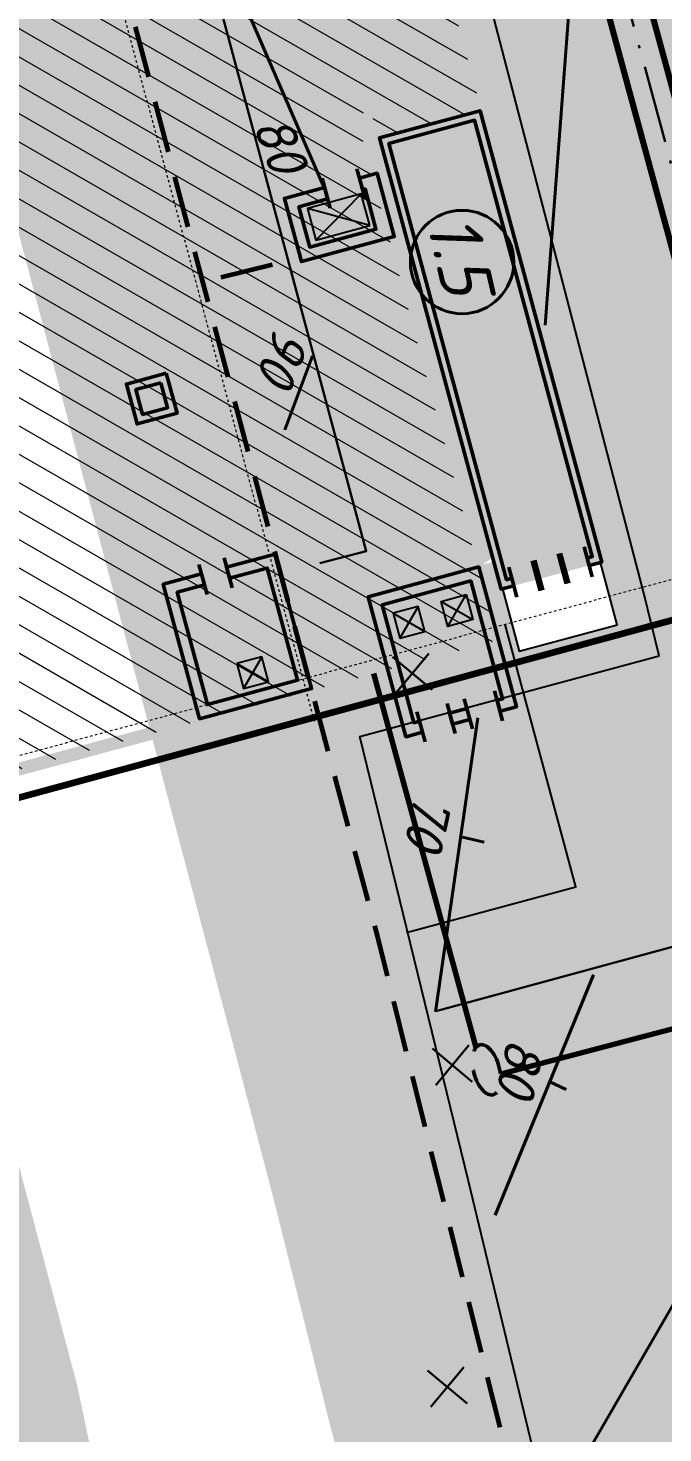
# Model space of a CAD drawing. Extents: x 9060 to 19887, y -4671 to 10703.
# Drawn here: x 10343.7 to 10368.3, y 10105.3 to 10159.7 of the extents above; entities that cross this region are included whole.
import ezdxf
from ezdxf.enums import TextEntityAlignment as Align

# ---------------------------------------------------------------- set-up
doc = ezdxf.new("R2010")
doc.units = 0
for name, pattern in [('20-10', [6, 4, -2]), ('ACAD_ISO10W100', [18.5, 12, -3, 0.5, -3]), ('ADSK_Линия сетки', [21, 12, -3, 3, -3]), ('Cплошная', [0]), ('DASHED', [0.75, 0.5, -0.25]), ('JIS_09_08', [10.750000000000004, 8, -0.55, 0.55, -0.55, 0.55, -0.55]), ('осевая', [50.800000000000004, 31.75, -6.35, 6.35, -6.35]), ('Сверху', [3.96875, 2.38125, -1.5875])]:
    doc.linetypes.add(name, pattern=pattern)
doc.layers.add('-БОРТ', color=7, linetype='Continuous', true_color=0x005e83)
for name, color, linetype, lineweight, true_color in [('-ГЕНПЛАН', 12, 'Continuous', 40, 0xbd0000), ('МГТ_ГП_ЗДАНИЯ', 12, 'Continuous', 50, 0xbd0000), ('МГТ_ГП_ОСИ', 12, 'осевая', 20, 0xbd0000)]:
    doc.layers.add(name, color=color, linetype=linetype, lineweight=lineweight, true_color=true_color)
doc.layers.add('-ОЗЕЛЕНЕНИЕ', color=22, linetype='Continuous')
doc.layers.add('СС-изменения_Зырянов', color=7, linetype='Continuous')
for name, color, linetype, lineweight in [('-ОРГ.РЕЛЬЕФА', 174, 'Continuous', 40), ('-СЕТИ', 250, 'Continuous', 50), ('МГТ_АМ_ТС', 84, 'Continuous', 80), ('МГТ_НВК_В_демонтаж', 4, 'B1', 30), ('МГТ_НВК_К1', 24, 'Continuous', 100)]:
    doc.layers.add(name, color=color, linetype=linetype, lineweight=lineweight)
doc.styles.add('1409_тхт0', font='calibri.ttf', dxfattribs={"width": 0.8, "oblique": 7})
doc.styles.get("Standard").update_dxf_attribs({"font": 'arial.ttf'})
doc.styles.add('ГП', font='isocpeui.ttf')
doc.styles.add('СПДС_2.0 мм', font='isocpeur.ttf', dxfattribs={"oblique": 15, "height": 1.5})
doc.linetypes.add('B1', pattern='A,16.258147,-2.141853,["В1",1409_тхт0,S=3,R=0,X=0,Y=-1.5],-6.426757,15.173243', length=40)
doc.linetypes.add('кабель_связи_М', pattern='A,10,-1.5,[130,ltypeshp.shx,S=0.75,R=-45,X=0,Y=0],-1.5', length=13)
doc.linetypes.add('канализация_связевая_малая_сущ', pattern='A,5,-2,["/",Standard,S=2,R=0,X=-0.8,Y=-1],-2', length=9)

# ---------------------------------------------------------------- blocks, each defined once
blk = doc.blocks.new('нн')
at = {"layer": '-ГЕНПЛАН', "true_color": 0xffffff}
h = blk.add_hatch(color=7, dxfattribs=at)
h.dxf.hatch_style = 1
edge = h.paths.add_edge_path()
edge.add_arc((0, 0), 2, 0, 360)
at = {"layer": '-ГЕНПЛАН', "color": 7, "lineweight": 40}
blk.add_circle((0, 0), 2, dxfattribs=at)
at = {"layer": '-ГЕНПЛАН', "color": 7, "style": 'ГП'}
blk.add_attdef('НОМЕР', text='', height=2, dxfattribs=at).set_placement((0.01443516744328832, 0), align=Align.MIDDLE_CENTER)
blk = doc.blocks.new('демонтаж В')
at = {"layer": 'МГТ_НВК_В_демонтаж'}
for p, q in [((9308.917874089326, 14043.6370990376), (9310.203449308694, 14045.16918792384)), ((9310.326706142128, 14043.76035587103), (9308.794617255895, 14045.0459310904))]:
    blk.add_line(p, q, dxfattribs=at)
blk = doc.blocks.new('НВК_переустройства_М.Пасс.(корр. 08.2017)')
at = {"layer": 'МГТ_НВК_В_демонтаж', "color": 3, "rotation": 270.2142131210338}
for p in [(-3720.504906957352, 19391.67075166429), (-3718.961039863139, 19376.50393091667), (-3719.153165872327, 19364.05000319744)]:
    blk.add_blockref('демонтаж В', p, dxfattribs=at)
blk = doc.blocks.new('Вестибюль_30.10.19')
at = {"layer": 'МГТ_ГП_ЗДАНИЯ', "linetype": 'Continuous', "lineweight": 15, "ltscale": 0.4, "true_color": 0xd2515b}
h = blk.add_hatch(dxfattribs=at)
h.set_pattern_fill('ANSI31', color=13, scale=300)
h.set_pattern_definition([(44.99999999999999, (-9.313225746154785e-10, 0), (-673.5192090801867, 673.5192090801867), [])])
h.paths.add_polyline_path([(71300, 53290.00000000186), (71300.00000000093, 49160), (65576.73136002477, 49160), (65576.73136002477, 48555.29322081245), (70659.99999998417, 48555.29322081059), (70451.73136002384, 45095.29322081059), (70451.73136002477, 43025.29322081245), (65576.73136002291, 43025.29322081245), (65576.7313600257, 41349.99999999814), (76771.73136002943, 41350), (76771.73136003036, 46269.99999999814), (84661.73136003036, 46270), (84661.73136003036, 49110), (110551.7110211113, 49110), (110551.7110211113, 53289.99992499128), (119299.9999999953, 53289.99992499128), (119299.9999999953, 49160), (118201.7110211113, 49160.00000000186), (118201.7110211132, 48555.29322081059), (139251.731360021, 48555.29322081245), (139251.7313600173, -500.0000000037253), (-498.2686399752274, -500.0000000018626), (-498.2686399752274, 41299.99999999814), (23626.73136004154, 41299.99999999814), (23626.7313600434, 43080.00000000186), (18751.73136006575, 43080.00000000186), (18751.73136006389, 48610.00000000186), (23626.7313600434, 48610.00000000186), (23626.73136004154, 66744.7217433285), (30681.73136002477, 69246.78663805872), (30681.73136002477, 48610.00000000186), (39681.73136002291, 48610.00000000373), (39681.73136002477, 41300), (58101.73136002384, 41299.99999999814), (58101.73136002477, 49160), (53900.00000000186, 49160), (53900.00000000093, 53290.00000000186)])
at = {"layer": 'МГТ_ГП_ЗДАНИЯ', "lineweight": 30, "true_color": 0xd14d58, "transparency": 33554610}
h = blk.add_hatch(color=13, dxfattribs=at)
h.dxf.hatch_style = 1
h.set_gradient(color1=(210, 81, 91), color2=(255, 240, 240), tint=1, name='HEMISPHERICAL')
h.paths.add_polyline_path([(119299.9999999944, 53240), (137389.9999999935, 53240.00000000186), (137389.9999999963, 49210), (119299.9999999944, 49210)])
at = {"layer": 'МГТ_ГП_ЗДАНИЯ'}
h = blk.add_hatch(color=256, dxfattribs=at)
h.dxf.hatch_style = 1
h.paths.add_polyline_path([(137389.9999999972, 52735), (137389.9999999953, 53240.00000000186), (119299.9999999944, 53240), (119299.9999999944, 49210), (137389.9999999963, 49210), (137389.9999999963, 49715), (137089.9999999944, 49714.99999999814), (137089.9999999953, 49510), (119599.9999999991, 49510), (119599.9999999953, 52940.00000000186), (137089.9999999953, 52940.00000000186), (137089.9999999953, 52735)])
at = {"layer": 'МГТ_ГП_ЗДАНИЯ', "lineweight": 30, "true_color": 0xd14d58, "transparency": 33554610}
h = blk.add_hatch(color=13, dxfattribs=at)
h.dxf.hatch_style = 1
h.set_gradient(color1=(210, 81, 91), color2=(255, 240, 240), tint=1, name='HEMISPHERICAL')
h.paths.add_polyline_path([(123134.9999999814, 45045.29322081245), (120599.9999999693, 45045.29322081432), (120599.9999999693, 48765.29322081432), (123134.9999999795, 48765.29322081432)])
at = {"layer": 'МГТ_ГП_ЗДАНИЯ'}
h = blk.add_hatch(color=256, dxfattribs=at)
h.dxf.hatch_style = 1
h.paths.add_polyline_path([(120599.9999999693, 48055.29322081245), (120599.9999999693, 48765.29322081432), (123134.9999999795, 48765.29322081432), (123134.9999999814, 45045.29322081245), (120599.9999999693, 45045.29322081432), (120599.9999999693, 46655.29322081432), (121059.9999999702, 46655.29322081432), (121059.9999999693, 45505.29322081245), (122674.9999999823, 45505.29322081432), (122674.9999999804, 48155.29322081432), (121059.9999999693, 48155.29322081432), (121059.9999999683, 48055.29322081432)])
at = {"layer": 'МГТ_ГП_ЗДАНИЯ', "lineweight": 30, "true_color": 0xd14d58, "transparency": 33554610}
h = blk.add_hatch(color=13, dxfattribs=at)
h.dxf.hatch_style = 1
h.set_gradient(color1=(210, 81, 91), color2=(255, 240, 240), tint=1, name='HEMISPHERICAL')
h.paths.add_polyline_path([(141939.9999999786, 44165.29322081245), (136330.000000013, 44165.29322081432), (136330.000000014, 48595.29322081245), (141939.9999999786, 48595.29322081245)])
at = {"layer": 'МГТ_ГП_ЗДАНИЯ'}
h = blk.add_hatch(color=256, dxfattribs=at)
h.dxf.hatch_style = 1
h.paths.add_polyline_path([(141499.9999999786, 47935.29322081245), (141939.9999999804, 47935.29322081245), (141939.9999999804, 48595.29322081245), (136330.000000014, 48595.29322081245), (136330.000000013, 44165.29322081432), (141939.9999999786, 44165.29322081245), (141939.9999999786, 44825.29322081245), (141499.9999999786, 44825.29322081432), (141499.9999999786, 44605.29322081432), (136770.0000000121, 44605.29322081245), (136770.0000000149, 48155.29322081245), (141499.9999999786, 48155.29322081059)])
at = {"layer": 'МГТ_ГП_ЗДАНИЯ', "lineweight": 30, "true_color": 0xd14d58, "transparency": 33554610}
h = blk.add_hatch(color=13, dxfattribs=at)
h.dxf.hatch_style = 1
h.set_gradient(color1=(210, 81, 91), color2=(255, 240, 240), tint=1, name='HEMISPHERICAL')
h.paths.add_polyline_path([(139189.9999999786, 36630), (133800.0117187286, 36630), (133800.0117187304, 41120), (139189.9999999786, 41120)])
at = {"layer": 'МГТ_ГП_ЗДАНИЯ'}
h = blk.add_hatch(color=256, dxfattribs=at)
h.dxf.hatch_style = 1
h.paths.add_polyline_path([(133800.0117187304, 41120), (139189.9999999786, 41120), (139189.9999999786, 36630), (133800.0117187286, 36630), (133800.0117187295, 38162.5154159572), (134240.0117187286, 38162.51541595533), (134240.0117187304, 37070), (138738.6869634902, 37070), (138738.6869634911, 40680), (134240.0117187286, 40680), (134240.0117187286, 39167.5154159572), (133800.0117187286, 39167.5154159572)])
at = {"layer": 'МГТ_ГП_ЗДАНИЯ', "lineweight": 25}
h = blk.add_hatch(color=256, dxfattribs=at)
h.dxf.hatch_style = 1
h.paths.add_polyline_path([(126246.7691220725, 38569.99999999814), (127246.7691220706, 38569.99999999814), (127246.7691220725, 37569.99999999814), (126246.7691220716, 37569.99999999627)], flags=16)
h.paths.add_polyline_path([(125946.7691220706, 38869.99999999814), (127546.7691220716, 38869.99999999814), (127546.7691220716, 37269.99999999814), (125946.7691220706, 37269.99999999814)])
for p, q in [((138977.0363718607, 54503.2531568259), (113650.0212246692, 54714.40487826988)), ((141469.4142803177, 54443.79614944384), (138977.0363718607, 54503.2531568259)), ((141469.4142803187, 42440.38211591542), (141469.4142803177, 54443.79614944384)), ((159178.1096920436, 42017.9317201674), (141469.4142803187, 42440.38211591542)), ((183824.6274984553, 41343.22071413696), (159178.1096920436, 42017.9317201674))]:
    blk.add_line(p, q, dxfattribs=at)
at = {"layer": 'МГТ_ГП_ЗДАНИЯ', "linetype": 'Сверху', "lineweight": 40, "const_width": 500.0000000000001}
blk.add_lwpolyline([(81942.07387554366, 49160), (65576.73136002477, 49160), (65576.73136002477, 48555.29322081245), (70451.73136002477, 48555.29322081245), (70451.73136002477, 43025.29322081245), (65576.73136002291, 43025.29322081245), (65576.7313600257, 41349.99999999814), (76771.73136002943, 41350), (76771.73136003036, 46269.99999999814), (84661.73136003036, 46270), (84661.73136003036, 49110), (110551.7110211113, 49110), (110551.7110211113, 53289.99992499128), (119299.9999999953, 53289.99992499128), (119299.9999999953, 49160), (118201.7110211113, 49160.00000000186), (118201.7110211132, 48555.29322081059), (139251.731360021, 48555.29322081245), (139251.7313600173, -500.0000000037253), (102771.7313600248, -500), (102771.7313600248, -12642.27345318906)], dxfattribs=at)
at = {"layer": 'МГТ_ГП_ЗДАНИЯ'}
for points in [[(137389.9999999972, 52735), (137389.9999999953, 53240.00000000186), (119299.9999999944, 53240), (119299.9999999944, 49210), (137389.9999999963, 49210), (137389.9999999963, 49715), (137089.9999999944, 49714.99999999814), (137089.9999999953, 49510), (119599.9999999991, 49510), (119599.9999999953, 52940.00000000186), (137089.9999999953, 52940.00000000186), (137089.9999999953, 52735)], [(120599.9999999693, 48055.29322081245), (120599.9999999693, 48765.29322081432), (123134.9999999795, 48765.29322081432), (123134.9999999814, 45045.29322081245), (120599.9999999693, 45045.29322081432), (120599.9999999693, 46655.29322081432), (121059.9999999702, 46655.29322081432), (121059.9999999693, 45505.29322081245), (122674.9999999823, 45505.29322081432), (122674.9999999804, 48155.29322081432), (121059.9999999693, 48155.29322081432), (121059.9999999683, 48055.29322081432)], [(141499.9999999786, 47935.29322081245), (141939.9999999804, 47935.29322081245), (141939.9999999804, 48595.29322081245), (136330.000000014, 48595.29322081245), (136330.000000013, 44165.29322081432), (141939.9999999786, 44165.29322081245), (141939.9999999786, 44825.29322081245), (141499.9999999786, 44825.29322081432), (141499.9999999786, 44605.29322081432), (136770.0000000121, 44605.29322081245), (136770.0000000149, 48155.29322081245), (141499.9999999786, 48155.29322081059)], [(141499.9999999795, 46725.29322081059), (141939.9999999795, 46725.29322081245), (141939.9999999804, 46035.29322081245), (141499.9999999786, 46035.29322081432)], [(133800.0117187304, 41120), (139189.9999999786, 41120), (139189.9999999786, 36630), (133800.0117187286, 36630), (133800.0117187295, 38162.5154159572), (134240.0117187286, 38162.51541595533), (134240.0117187304, 37070), (138738.6869634902, 37070), (138738.6869634911, 40680), (134240.0117187286, 40680), (134240.0117187286, 39167.5154159572), (133800.0117187286, 39167.5154159572), (133800.0117187304, 41120)], [(125946.7691220706, 38869.99999999814), (127546.7691220716, 38869.99999999814), (127546.7691220716, 37269.99999999814), (125946.7691220706, 37269.99999999814)], [(126246.7691220725, 38569.99999999814), (127246.7691220706, 38569.99999999814), (127246.7691220725, 37569.99999999814), (126246.7691220716, 37569.99999999627)]]:
    blk.add_lwpolyline(points, close=True, dxfattribs=at)
for points in [[(136639.9999999953, 52735), (137839.9999999972, 52734.99999999814)], [(136639.9999999953, 51794.99999999814), (137839.9999999963, 51795)], [(136639.9999999953, 51695), (137839.9999999953, 51695)], [(136639.9999999944, 50755), (137839.9999999953, 50755)], [(136639.9999999953, 50654.99999999814), (137839.9999999953, 50655)], [(136639.9999999953, 49715), (137839.9999999953, 49715)], [(120229.9999999693, 48055.29322081245), (121429.9999999702, 48055.29322081432)], [(141119.9999999786, 47935.29322081059), (142319.9999999795, 47935.29322081245)], [(120229.9999999693, 46655.29322081245), (121429.9999999674, 46655.29322081245)], [(141119.9999999804, 46725.29322081059), (142319.9999999804, 46725.29322081245)], [(141119.9999999795, 46035.29322081245), (142319.9999999804, 46035.29322081245)], [(141119.9999999795, 44825.29322081245), (142319.9999999795, 44825.29322081245)], [(133420.0117187276, 39167.51541595533), (134620.0117187286, 39167.51541595533)], [(133420.0117187286, 38162.51541595533), (134620.0117187286, 38162.51541595533)]]:
    blk.add_lwpolyline(points, dxfattribs=at)
at = {"layer": 'МГТ_ГП_ЗДАНИЯ', "lineweight": 25}
for points in [[(137389.9999999935, 49260.00000000186), (139889.9999999953, 49260.00000000186), (139889.9999999935, 53190), (137389.9999999963, 53190)], [(149264.9583750879, 42207.49609249085), (149264.9583750879, 49000.16858140938), (138749.9999999972, 49000.16858140938)], [(122480.9999999711, 45803.88751317188), (121209.9999999711, 47965.88751317188)], [(122480.9999999693, 47965.88751317188), (121209.9999999702, 45803.88751317188)], [(137239.9999999842, 46845.29322081245), (138239.999999986, 47845.29322081432)], [(138239.9999999842, 46845.29322081432), (137239.9999999842, 47845.29322081245)], [(137199.9999999832, 44930.29322081245), (138199.9999999832, 45930.29322081245)], [(137199.9999999832, 45930.29322081245), (138199.9999999832, 44930.29322081245)], [(137499.9999999823, 38580.00000000186), (138499.9999999842, 39580.00000000186)], [(137499.9999999851, 39580.00000000373), (138499.9999999823, 38580.00000000186)]]:
    blk.add_lwpolyline(points, dxfattribs=at)
for points in [[(122480.9999999693, 47965.88751317188), (121209.9999999711, 47965.88751317188), (121209.9999999702, 45803.88751317188), (122480.9999999711, 45803.88751317188)], [(137239.9999999842, 47845.29322081245), (138239.999999986, 47845.29322081432), (138239.9999999842, 46845.29322081432), (137239.9999999842, 46845.29322081245)], [(138199.9999999832, 45930.29322081245), (137199.9999999832, 45930.29322081245), (137199.9999999832, 44930.29322081245), (138199.9999999832, 44930.29322081245)], [(137499.9999999823, 38580.00000000186), (138499.9999999823, 38580.00000000186), (138499.9999999842, 39580.00000000186), (137499.9999999851, 39580.00000000373)]]:
    blk.add_lwpolyline(points, close=True, dxfattribs=at)
at = {"layer": 'МГТ_ГП_ОСИ', "linetype": 'ADSK_Линия сетки'}
for p, q in [((138749.9999999972, 56650.52182159945), (138749.9999999991, -6729.49689751491)), ((140452.7978340713, 40900), (-3464.328983959742, 40900))]:
    blk.add_line(p, q, dxfattribs=at)
blk = doc.blocks.new('ТС_13.11.19')
at = {"layer": 'МГТ_АМ_ТС'}
for p, q in [((10376.65855222756, 10127.89715343862), (10364.30963006171, 10173.39093017062)), ((10374.64620546912, 10129.05026250711), (10363.15652099322, 10171.3785834122))]:
    blk.add_line(p, q, dxfattribs=at)
at = {"layer": 'МГТ_АМ_ТС', "linetype": 'ACAD_ISO10W100', "lineweight": 30, "ltscale": 0.25}
blk.add_line((10375.65237884834, 10128.47370797286), (10363.73307552746, 10172.38475679141), dxfattribs=at)
blk = doc.blocks.new('НВК_14.11.19')
at = {"layer": 'МГТ_НВК_К1', "lineweight": 100}
blk.add_line((10377.73547787449, 10139.19427930893), (10337.74039134852, 10128.33793266116), dxfattribs=at)
blk = doc.blocks.new('Связь_панкр._14.11.19')
at = {"layer": 'СС-изменения_Зырянов', "color": 3, "linetype": '20-10', "lineweight": 60, "ltscale": 0.5, "flags": 128}
blk.add_lwpolyline([(10290.96472726139, 10323.44494216787), (10301.64656678168, 10303.68205302367), (10314.71361139595, 10274.33729979949), (10316.91675593064, 10269.14490056952), (10322.90147625243, 10250.85943479253), (10327.50641190819, 10235.71803919876), (10331.8076530352, 10220.06821239087), (10337.10986106637, 10200.46728546725), (10343.33532168316, 10176.97815505521), (10349.88162004859, 10152.04983340592), (10357.26296252451, 10124.42803361351), (10362.75665859085, 10102.4205022994), (10367.59677588473, 10080.39012400388), (10373.30473585796, 10053.73139584358), (10378.91537538631, 10027.52719772488), (10383.09796309309, 10006.69427782494), (10387.71386454361, 9978.855338380608), (10389.78061588145, 9961.403649540194), (10393.95241571558, 9921.391707343604)], dxfattribs=at)
at = {"layer": 'СС-изменения_Зырянов', "color": 3, "linetype": 'кабель_связи_М', "lineweight": 60, "ltscale": 0.1}
blk.add_lwpolyline([(10353.1695, 10150.489), (10351.18744258501, 10150)], dxfattribs=at)
at = {"layer": 'СС-изменения_Зырянов', "color": 3, "linetype": 'канализация_связевая_малая_сущ', "lineweight": 70, "elevation": 140.86}
for points in [[(10361.06849375427, 10120.2059734398), (10357.11390892439, 10134.67806239583)], [(10386.41112286518, 10125.58467120883), (10362.07489691585, 10119.17844133911)]]:
    blk.add_lwpolyline(points, dxfattribs=at)
at = {"layer": 'СС-изменения_Зырянов', "color": 3, "linetype": 'DASHED', "lineweight": 50, "ltscale": 3}
blk.add_ellipse((10361.47077392214, 10119.33629802694, 140.86), major_axis=(-0.2571020575987452, 0.9663842568951883), ratio=0.5000000000010504, dxfattribs=at)

msp = doc.modelspace()

# ---------------------------------------------------------------- hatches: boundary and pattern name
at = {"layer": '-ГЕНПЛАН', "linetype": 'Cплошная', "lineweight": 30, "ltscale": 0.3, "true_color": 0xcfcfcf, "transparency": 33554610}
h = msp.add_hatch(color=254, dxfattribs=at)
h.dxf.hatch_style = 1
edge = h.paths.add_edge_path(flags=16)
edge.add_line((10399.13492865874, 10007.22337812239), (10406.17084920176, 9961.792778103907))
edge.add_arc((10412.10016241337, 9962.711061741245), 5.99999999999708, 188.8035620057321, 278.8035620057692)
edge.add_line((10413.01844605072, 9956.781748529638), (10428.82994794835, 9959.230504895882))
edge.add_arc((10427.91166431101, 9965.159818107491), 5.99999999999708, 278.8035620057322, 368.8035620057692)
edge.add_line((10433.84097752262, 9966.078101744833), (10426.79533134407, 10011.5714997235))
edge.add_arc((10420.86601813246, 10010.65321608616), 6.00000000000151, 8.80356200577834, 99.03112034802939)
edge.add_line((10419.92419268826, 10016.57883544895), (10404.12241642615, 10014.06728112252))
edge.add_arc((10405.06424187035, 10008.14166175974), 5.999999999994497, 99.03112034805744, 188.8035620058061)
h.paths.add_polyline_path([(10361.71321036857, 10139.14975354178), (10361.17122910026, 10138.79869865776), (10362.63231206493, 10133.382303494), (10358.35519431527, 10132.22854279284), (10356.8941113506, 10137.64493795659), (10361.75265292202, 10139.00353566029), (10357.38977146793, 10155.17721681285), (10361.22030654189, 10156.4506615081), (10366.53454513093, 10136.55821399105), (10362.74017204828, 10135.53467458799)], flags=16)
h.paths.add_polyline_path([(10354.03330051336, 10182.90170202348), (10350.2389274306, 10181.87816262039), (10344.87641437497, 10201.75758800765), (10348.67078745762, 10202.78112741071)], flags=16)
h.paths.add_polyline_path([(10344.24080801925, 10219.70836482106), (10340.41860472458, 10218.67087744713), (10334.73347746598, 10239.35857012063), (10338.52785054864, 10240.38210952369)], flags=16)
h.paths.add_polyline_path([(10390.42362672883, 10007.86235505231), (10388.01237268945, 10007.48891970645), (10386.61505108793, 10016.51135797677), (10389.02630512732, 10016.88479332263)], flags=16)
h.paths.add_polyline_path([(10393.18302638265, 9973.781306467277), (10396.14768298847, 9974.240448285935), (10398.44339208174, 9959.417165256895), (10395.47873547594, 9958.958023438234)], flags=16)
h.paths.add_polyline_path([(10436.00570645321, 9947.855835116672), (10436.69306868634, 9943.432591209432), (10432.24416625863, 9942.74124289429), (10431.55908171291, 9947.164800804649)], flags=16)
h.paths.add_polyline_path([(10427.10410941455, 9950.214662459459), (10426.72019378354, 9952.685197490197), (10438.76759834312, 9954.557337276094), (10439.15146246383, 9952.087133719178)], flags=16)
edge = h.paths.add_edge_path()
edge.add_line((10402.95396204328, 10034.12640140517), (10401.69832326255, 10033.93304032377))
edge.add_arc((10400.75649781834, 10039.85865968656), 6.000000000000457, 186.3840555007018, 279.03112034808356, ccw=False)
edge.add_line((10394.79370441413, 10039.19150541753), (10393.29140625224, 10052.61852520393))
edge.add_arc((10397.7635013054, 10053.11889090571), 4.500000000000771, 96.1368837495371, 186.3840555007715, ccw=False)
edge.add_line((10397.28243264284, 10057.59310289688), (10398.08459357858, 10057.67935148976))
edge.add_line((10398.08459357858, 10057.67935148976), (10393.91533183684, 10096.45585541335))
edge.add_line((10393.91533183684, 10096.45585541335), (10392.89812283656, 10096.3464847858))
edge.add_arc((10392.41705417405, 10100.82069677697), 4.499999999997378, 195.1865543605927, 276.13688374888983, ccw=False)
edge.add_line((10388.074203192, 10099.64186458041), (10373.6764798546, 10152.68348247767))
edge.add_line((10373.6764798546, 10152.68348247767), (10361.6552801716, 10196.96992036129))
edge.add_arc((10366.4806701517, 10198.27973391303), 5.000000000033511, 124.20029584789731, 195.1865543603482, ccw=False)
edge.add_line((10363.67023190923, 10202.41512227273), (10365.38275286556, 10203.57896323954))
edge.add_line((10365.38275286556, 10203.57896323954), (10372.25283800613, 10193.47005221941))
edge.add_line((10372.25283800613, 10193.47005221941), (10383.62310014236, 10201.1973602144))
edge.add_line((10383.62310014236, 10201.1973602144), (10362.03893444044, 10232.95714281681))
edge.add_line((10362.03893444044, 10232.95714281681), (10356.09380688483, 10228.91679342633))
edge.add_line((10356.09380688483, 10228.91679342633), (10361.31358801113, 10209.56649099182))
edge.add_line((10361.31358801113, 10209.56649099182), (10362.85335845874, 10207.30081274651))
edge.add_line((10362.85335845874, 10207.30081274651), (10361.7940044947, 10206.58086853962))
edge.add_arc((10360.66982919772, 10208.23502388346), 1.999999999977775, 195.1865543597236, 304.2002958484672, ccw=False)
edge.add_line((10358.7396732057, 10207.7110984628), (10344.58980505135, 10259.83961089141))
edge.add_line((10344.58980505135, 10259.83961089141), (10337.62101921947, 10270.09375395534))
edge.add_line((10337.62101921947, 10270.09375395534), (10322.8180013925, 10266.07566728975))
edge.add_line((10322.8180013925, 10266.07566728975), (10356.81482045663, 10139.42159702491))
edge.add_line((10356.81482045663, 10139.42159702491), (10355.07879600286, 10139.03372177489))
edge.add_line((10355.07879600286, 10139.03372177489), (10359.5592480321, 10121.61907884348))
edge.add_line((10359.5592480321, 10121.61907884348), (10370.42790350596, 10124.56928852342))
edge.add_arc((10371.99967976803, 10118.77882054734), 5.999999999997199, 15.186554360554624, 105.1865543603733, ccw=False)
edge.add_line((10377.7901477441, 10120.35059680943), (10382.96126211424, 10101.30006596539))
edge.add_arc((10354.00892223414, 10093.44118465498), 29.99999999973456, 6.136883748849925, 15.186554360633181, ccw=False)
edge.add_line((10383.83700217503, 10096.64830907166), (10392.21345019615, 10021.78252265769))
edge.add_arc((10388.73515404368, 10021.3933493341), 3.500000000016391, -81.1964379937665, 6.38405550055279, ccw=False)
edge.add_line((10389.27081949883, 10017.93458329398), (10385.47520347345, 10017.34674926238))
edge.add_line((10385.47520347345, 10017.34674926238), (10387.31446587371, 10005.35699043267))
edge.add_line((10387.31446587371, 10005.35699043267), (10391.23458179957, 10005.96410599273))
edge.add_arc((10391.7702472547, 10002.50533995263), 3.500000000003136, 8.803562005785523, 98.80356200590307, ccw=False)
edge.add_line((10395.22901329481, 10003.04100540774), (10398.91860610582, 9979.217482358614))
edge.add_arc((10395.45984006571, 9978.681816903501), 3.500000000001187, -81.27865517673882, 8.803562005697188, ccw=False)
edge.add_line((10395.99054177826, 9975.222285765858), (10392.07896662672, 9974.62223924247))
edge.add_line((10392.07896662672, 9974.62223924247), (10395.17617833196, 9954.018483727219))
edge.add_line((10395.17617833196, 9954.018483727219), (10392.37108927219, 9953.58405442773))
edge.add_line((10392.37108927219, 9953.58405442773), (10394.83326847785, 9931.250773860751))
edge.add_line((10394.83326847785, 9931.250773860751), (10427.13207177077, 9936.090797541212))
edge.add_line((10427.13207177077, 9936.090797541212), (10420.10905065821, 9936.567464717458))
edge.add_line((10420.10905065821, 9936.567464717458), (10417.36932005805, 9936.143157602766))
edge.add_line((10417.36932005805, 9936.143157602766), (10417.55297678553, 9934.957294960444))
edge.add_line((10417.55297678553, 9934.957294960444), (10414.94368784703, 9934.553189585691))
edge.add_line((10414.94368784703, 9934.553189585691), (10414.76003111955, 9935.739052228011))
edge.add_line((10414.76003111955, 9935.739052228011), (10412.40094348312, 9935.373695988872))
edge.add_line((10412.40094348312, 9935.373695988872), (10410.87047075416, 9945.25588467488))
edge.add_line((10410.87047075416, 9945.25588467488), (10413.19616814614, 9945.616069705478))
edge.add_line((10413.19616814614, 9945.616069705478), (10413.01251141866, 9946.8019323478))
edge.add_line((10413.01251141866, 9946.8019323478), (10415.51299561624, 9947.1891869323))
edge.add_line((10415.51299561624, 9947.1891869323), (10415.69665234371, 9946.003324289983))
edge.add_line((10415.69665234371, 9946.003324289983), (10418.57857792924, 9946.449653403472))
edge.add_line((10418.57857792924, 9946.449653403472), (10419.95217350116, 9937.580412963525))
edge.add_line((10419.95217350116, 9937.580412963525), (10427.09243045772, 9937.095788744598))
edge.add_line((10427.09243045772, 9937.095788744598), (10442.43275526432, 9939.361184188003))
edge.add_line((10442.43275526432, 9939.361184188003), (10427.84626308294, 10038.08902698589))
edge.add_line((10427.84626308294, 10038.08902698589), (10406.41157774378, 10034.67122069108))
edge.add_line((10406.41157774378, 10034.67122069108), (10406.00082920153, 10037.32894953624))
edge.add_line((10406.00082920153, 10037.32894953624), (10402.54157646325, 10036.79472262521))
edge.add_line((10402.54157646325, 10036.79472262521), (10402.95396204328, 10034.12640140517))
h.paths.add_polyline_path([(10401.98057817982, 9943.879090668941), (10396.05126496822, 9942.960807031557), (10397.42869042426, 9934.066837214146), (10403.35800363589, 9934.985120851534)], flags=16)
at = {"layer": '-ОЗЕЛЕНЕНИЕ', "lineweight": 30, "true_color": 0xa5bc8f, "transparency": 33554610}
h = msp.add_hatch(color=253, dxfattribs=at)
h.dxf.hatch_style = 1
h.set_gradient(color1=(165, 188, 143), color2=(165, 188, 143), tint=1, name='HEMISPHERICAL')
h.paths.add_polyline_path([(10301.5494019102, 10322.24463012557), (10298.84696190766, 10320.66300019055), (10295.85330939455, 10318.91093523245), (10295.14325903644, 10318.49537118636), (10298.58850516311, 10312.47333416061), (10300.80253401393, 10308.4376930641), (10303.24881865908, 10303.81302789908), (10305.83932944058, 10298.57357767869), (10308.06066501755, 10294.14271244011), (10310.91887281816, 10287.98335727508), (10312.25931808605, 10284.97242882716), (10313.41641981593, 10282.2797037411), (10314.32128201911, 10280.17126588042), (10315.1555789868, 10278.16558613747), (10316.39926774914, 10275.1026874155), (10320.59100670002, 10264.01544720825), (10322.31368163719, 10259.02914814069), (10324.82172378155, 10251.40179871514), (10326.35747454563, 10246.16714984821), (10328.48812255722, 10239.00357743485), (10338.93665448183, 10199.75466675057), (10355.01664036819, 10138.93349540867), (10356.81482045663, 10139.42159702491), (10322.8180013925, 10266.07566728975), (10337.62101921947, 10270.09375395534)])
h = msp.add_hatch(color=253, dxfattribs=at)
h.dxf.hatch_style = 1
h.set_gradient(color1=(165, 188, 143), color2=(165, 188, 143), tint=1, name='HEMISPHERICAL')
edge = h.paths.add_edge_path()
edge.add_line((10392.37108927219, 9953.58405442773), (10395.25732529135, 9954.031051105998))
edge.add_line((10395.25732529135, 9954.031051105998), (10392.07896662672, 9974.62223924247))
edge.add_line((10392.07896662672, 9974.62223924247), (10395.99054177826, 9975.222285765858))
edge.add_arc((10395.45984006572, 9978.681816903498), 3.499999999999581, 278.721344823182, 368.8035620057652)
edge.add_line((10398.91860610582, 9979.217482358614), (10395.22901329481, 10003.04100540774))
edge.add_arc((10391.7702472547, 10002.50533995263), 3.499999999997592, 8.803562005706326, 98.80356200597573)
edge.add_line((10391.23458179957, 10005.96410599273), (10387.31446587371, 10005.35699043267))
edge.add_line((10387.31446587371, 10005.35699043267), (10385.47520347345, 10017.34674926238))
edge.add_line((10385.47520347345, 10017.34674926238), (10389.27081949883, 10017.93458329398))
edge.add_arc((10388.73515404369, 10021.39334933409), 3.500000000004528, 278.8035620060504, 366.3840555007239)
edge.add_line((10392.21345019615, 10021.78252265769), (10383.83700217503, 10096.64830907166))
edge.add_arc((10354.00892223373, 10093.4411846549), 30.00000000015264, 6.136883748900343, 15.18655436057842)
edge.add_line((10382.96126211424, 10101.3000659654), (10377.7901477441, 10120.35059680943))
edge.add_arc((10371.99967976803, 10118.77882054734), 5.999999999997651, 15.18655436058809, 105.186554360352)
edge.add_line((10370.42790350596, 10124.56928852342), (10359.5592480321, 10121.61907884348))
edge.add_line((10359.5592480321, 10121.61907884348), (10361.48238341997, 10114.36111863984))
edge.add_line((10361.48238341997, 10114.36111863984), (10365.23218573569, 10099.26525120368))
edge.add_line((10365.23218573569, 10099.26525120368), (10376.41908147269, 10051.94496281017))
edge.add_line((10376.41908147269, 10051.94496281017), (10382.54854708779, 10019.21499941892))
edge.add_line((10382.54854708779, 10019.21499941892), (10386.46154378291, 9996.06180835597))
edge.add_line((10386.46154378291, 9996.06180835597), (10390.32275995846, 9969.60176331721))
edge.add_line((10390.32275995846, 9969.60176331721), (10392.37108927219, 9953.58405442773))
at = {"layer": 'МГТ_ГП_ЗДАНИЯ', "lineweight": 30, "true_color": 0xf6dfe2, "transparency": 33554610}
h = msp.add_hatch(color=254, dxfattribs=at)
h.dxf.hatch_style = 1
h.paths.add_polyline_path([(10291.90834725219, 10323.99266162731), (10287.80998140699, 10322.18408028), (10296.32315056621, 10304.95463927573), (10303.29970376465, 10289.09093568263), (10309.15069223942, 10273.90486482043), (10315.27435248495, 10256.20568886873), (10321.93265312132, 10232.9405036501), (10325.46276854758, 10219.40226512785), (10351.78944494803, 10119.84110538501), (10353.24688656053, 10114.27664144853), (10355.39620119861, 10105.66381626525), (10359.46570482906, 10090.26810495374), (10371.31271666309, 10034.79292461435), (10381.092, 9986.825499999999), (10387.14361129827, 9948.980234635983), (10390.07826983306, 9917.465105038342), (10396.09969731886, 9917.909673900509), (10391.58165290797, 9959.999637121191), (10387.8141576757, 9987.289517619798), (10385.42605471212, 10002.4921216416), (10376.52220724832, 10049.02088126559), (10366.81612001809, 10091.20059254113), (10363.27690380225, 10106.94623148453), (10344.78569781555, 10177.3607932396), (10335.43673135002, 10212.63514578055), (10327.10428265015, 10242.5280704997), (10318.30148591604, 10269.06644955299), (10311.51979140037, 10287.06287907643), (10303.1074349563, 10304.4297313609)])
h = msp.add_hatch(color=254, dxfattribs=at)
h.dxf.hatch_style = 1
h.paths.add_polyline_path([(10379.32087208349, 9914.852113419971), (10363.04394254124, 9991.648443682509), (10339.05241493446, 10101.22979397458), (10290.48770532911, 10282.51184293888), (10278.42239876369, 10318.54140526142), (10280.28677185524, 10319.19959229039), (10296.62609594459, 10277.92628025918), (10311.81037724289, 10234.50278411367), (10345.62711904617, 10107.12701212909), (10365.114, 10015.081), (10382.27427263967, 9915.558710405294)])

# ---------------------------------------------------------------- linework, layer by layer
at = {"layer": '-ГЕНПЛАН', "color": 17, "lineweight": 30}
msp.add_lwpolyline([(10337.62101921947, 10270.09375395534), (10322.8180013925, 10266.07566728975), (10356.8168799236, 10139.41392454609), (10355.01602656302, 10138.93836722179)], dxfattribs=at)
msp.add_lwpolyline([(10395.18961653667, 9954.02056492669), (10392.07896662672, 9974.62223924247), (10395.99054177826, 9975.222285765858, 0.4146339150639137), (10398.91860610582, 9979.217482358614), (10395.22901329481, 10003.04100540774, 0.4142135623741284), (10391.23458179957, 10005.96410599273), (10387.31446587371, 10005.35699043267), (10385.47520347346, 10017.34674926237), (10389.27081949883, 10017.93458329398, 0.4018985582492658), (10392.21345019615, 10021.78252265769), (10383.83700217503, 10096.64830907166, 0.0395071723556224), (10382.96126211424, 10101.3000659654), (10377.7901477441, 10120.35059680943, 0.4142135623720724), (10370.42790350596, 10124.56928852342), (10359.5592480321, 10121.61907884348)], format="xyb", dxfattribs=at)
at = {"layer": '-ОРГ.РЕЛЬЕФА'}
for p, q in [((10363.74392990288, 10148.15733420253), (10366.17763083323, 10180.55976755524)), ((10361.1316761768, 10132.95394211185), (10359.49817776626, 10121.57691980468)), ((10360.5398160919, 10128.33953411153), (10361.38500012641, 10128.14318682182))]:
    msp.add_line(p, q, dxfattribs=at)

# ---------------------------------------------------------------- texts
at = {"layer": '-ОРГ.РЕЛЬЕФА', "insert": (10360.51883534797, 10131.37814258507), "char_height": 1.5, "width": 5.433656433830038, "attachment_point": 1, "rotation": 257.9459843039044, "style": 'СПДС_2.0 мм'}
msp.add_mtext('\\pi1.61587;70', dxfattribs=at)

# ---------------------------------------------------------------- next in the draw order: block references
at = {"layer": '-СЕТИ'}
msp.add_blockref('НВК_переустройства_М.Пасс.(корр. 08.2017)', (0, 0), dxfattribs=at)

# ---------------------------------------------------------------- next in the draw order: linework, layer by layer
at = {"layer": '-БОРТ', "lineweight": 30, "const_width": 0.5}
msp.add_lwpolyline([(10337.62101921947, 10270.09375395534), (10322.81800139251, 10266.07566728975), (10356.8168799236, 10139.41392454609), (10355.01602656302, 10138.93836722179)], dxfattribs=at)
msp.add_lwpolyline([(10392.37108927219, 9953.584054427727), (10395.15652798606, 9954.015440442023), (10392.07896662672, 9974.62223924247), (10395.99054177826, 9975.222285765858, 0.4146339150634321), (10398.91860610582, 9979.217482358614), (10395.22901329481, 10003.04100540774, 0.4142135623741841), (10391.23458179957, 10005.96410599273), (10387.31446587371, 10005.35699043267), (10385.47520347346, 10017.34674926237), (10389.27081949883, 10017.93458329398, 0.4018985582485455), (10392.21345019615, 10021.78252265769), (10383.83700217503, 10096.64830907166, 0.0395071723556224), (10382.96126211424, 10101.3000659654), (10377.7901477441, 10120.35059680943, 0.4142135623720724), (10370.42790350596, 10124.56928852342), (10359.5592480321, 10121.61907884348)], format="xyb", dxfattribs=at)
at = {"layer": '-ГЕНПЛАН', "color": 204, "linetype": 'JIS_09_08', "lineweight": 0, "const_width": 0.7}
msp.add_lwpolyline([(10339.39917947542, 10198.00520552053), (10355.42887653928, 10136.83154025027), (10359.59190564797, 10121.62794579025), (10364.38555663333, 10102.7197977635), (10369.37087302041, 10082.42084917958), (10376.80660679521, 10049.05835544417), (10382.67163988234, 10018.58000281534)], dxfattribs=at)
at = {"layer": '-ОРГ.РЕЛЬЕФА'}
msp.add_lwpolyline([(10357.91915774376, 10202.14489180564), (10349.7485285586, 10166.05136327318), (10355.18624578464, 10153.46656937498)], dxfattribs=at)

# ---------------------------------------------------------------- next in the draw order: block references
at = {"layer": '-СЕТИ', "color": 116, "true_color": 0x136734}
msp.add_blockref('НВК_14.11.19', (0, 0), dxfattribs=at)
at = {"layer": '-СЕТИ'}
msp.add_blockref('ТС_13.11.19', (0, 0), dxfattribs=at)

# ---------------------------------------------------------------- next in the draw order: texts
at = {"layer": '-ОРГ.РЕЛЬЕФА', "insert": (10353.21616710385, 10157.94727509813), "char_height": 1.5, "width": 5.433656433830037, "attachment_point": 1, "rotation": 291.00219871315744, "style": 'СПДС_2.0 мм'}
msp.add_mtext('\\pi1.61587;80', dxfattribs=at)

# ---------------------------------------------------------------- next in the draw order: block references
at = {"layer": 'МГТ_ГП_ЗДАНИЯ', "lineweight": 25, "xscale": 0.001, "yscale": 0.001, "zscale": 0.001, "rotation": 285.0963258502603}
msp.add_blockref('Вестибюль_30.10.19', (10278.74685267268, 10257.76757523371), dxfattribs=at)

# ---------------------------------------------------------------- next in the draw order: linework, layer by layer
at = {"layer": '-ОРГ.РЕЛЬЕФА'}
for points in [[(10354.73024745415, 10146.96515092568), (10353.66871389801, 10144.10164468281)], [(10365.6143092495, 10123.01391418314), (10361.81260248022, 10113.70634208809)], [(10376.18588731842, 10123.1846251606), (10364.39278452072, 10102.81289127126)], [(10363.92243751524, 10118.87176985221), (10364.55362875479, 10118.56911886657)]]:
    msp.add_lwpolyline(points, dxfattribs=at)

# ---------------------------------------------------------------- next in the draw order: block references
at = {"layer": '-СЕТИ'}
msp.add_blockref('Связь_панкр._14.11.19', (0, 0), dxfattribs=at)
at = {"layer": 'МГТ_ГП_ОСИ', "transparency": 33554687}
ref = msp.add_blockref('нн', (10360.52570303851, 10150.59732723939), dxfattribs=dict(at, rotation=283))
ref.add_attrib('НОМЕР', '1.5', dxfattribs={"layer": '-ГЕНПЛАН', "color": 7, "height": 2, "rotation": 283, "style": 'ГП'}).set_placement((10360.45821772221, 10150.88963825883), align=Align.MIDDLE_CENTER)

# ---------------------------------------------------------------- next in the draw order: texts
at = {"layer": '-ОРГ.РЕЛЬЕФА', "char_height": 1.5, "attachment_point": 1, "style": 'СПДС_2.0 мм'}
for s, insert, width, rotation in [('\\pi1.61587;90', (10355.3052586178, 10149.17433177921), 5.433656433830037, 248.77096677478866), ('\\pi1.61587;80', (10364.09040389028, 10121.90567571478), 5.433656433830038, 257.9459843039044)]:
    msp.add_mtext(s, dxfattribs=dict(at, insert=insert, width=width, rotation=rotation))

doc.saveas('drawing.dxf')
